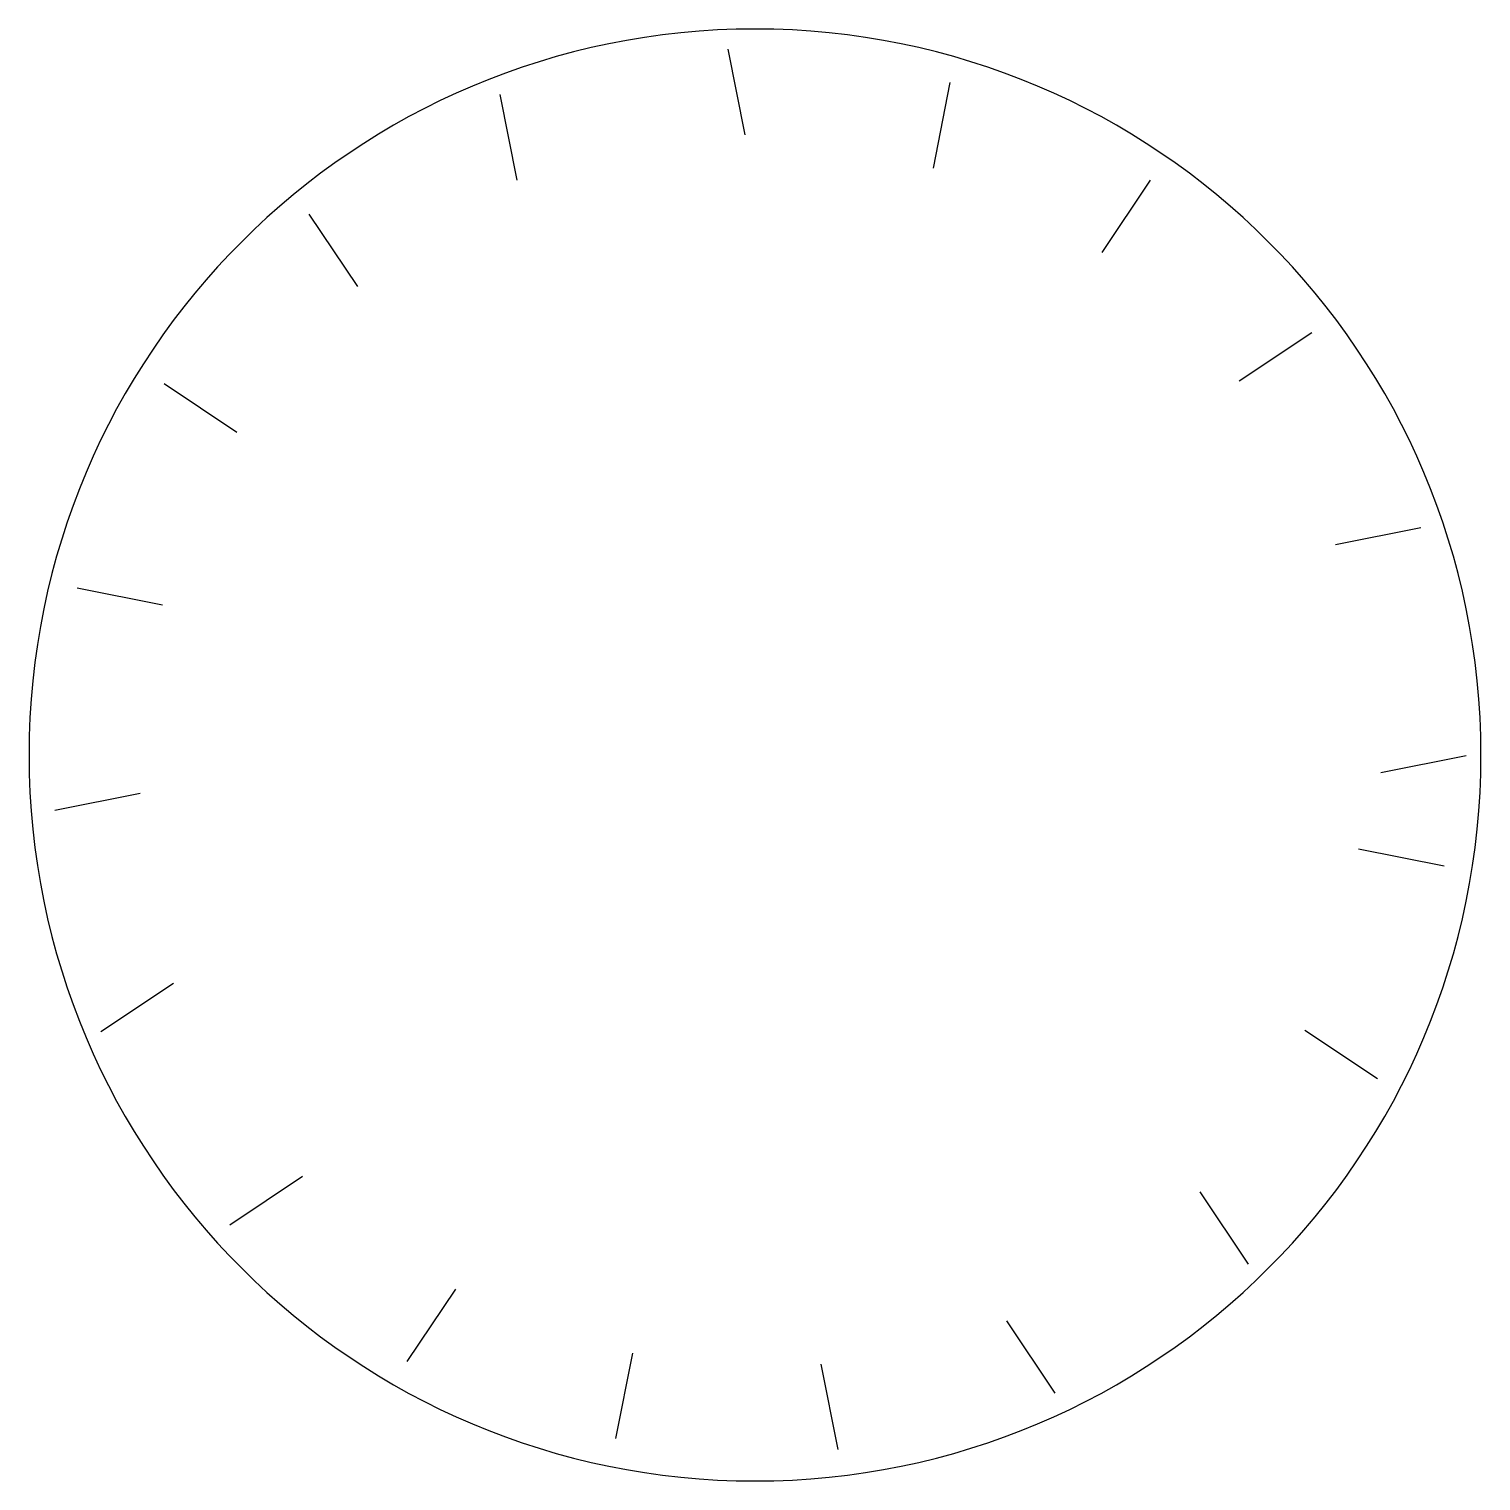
# Model space of a CAD drawing. Header units: millimetres. Extents: x 0 to 50, y 0 to 50.
import ezdxf

# ---------------------------------------------------------------- set-up
doc = ezdxf.new("R2010")
doc.units = ezdxf.units.MM
doc.layers.add('CUT', color=1, linetype='CONTINUOUS')
doc.layers.add('HALFCUT', color=6, linetype='CONTINUOUS')

msp = doc.modelspace()

# ---------------------------------------------------------------- linework, layer by layer
at = {"layer": 'CUT'}
for start, end in [(90, 180), (0, 90), (180, 270), (270, 0)]:
    msp.add_arc((25, 25), 25, start, end, dxfattribs=at)
at = {"layer": 'HALFCUT'}
for p, q in [((24.064, 49.304), (24.649, 46.362)), ((31.715, 48.155), (31.13, 45.212)), ((16.217, 47.743), (16.803, 44.801)), ((38.606, 44.797), (36.939, 42.303)), ((9.641, 43.626), (11.308, 41.131)), ((44.171, 39.542), (41.677, 37.876)), ((4.657, 37.789), (7.152, 36.123)), ((47.935, 32.82), (44.992, 32.234)), ((1.654, 30.752), (4.596, 30.166)), ((49.496, 24.973), (46.553, 24.388)), ((0.888, 23.101), (3.83, 23.686)), ((48.729, 21.174), (45.787, 21.76)), ((2.475, 15.477), (4.97, 17.143)), ((46.434, 13.844), (43.939, 15.51)), ((6.92, 8.825), (9.414, 10.492)), ((41.992, 7.465), (40.325, 9.96)), ((13.027, 4.112), (14.694, 6.606)), ((35.34, 3.021), (33.673, 5.515)), ((20.211, 1.462), (20.797, 4.405)), ((27.863, 1.079), (27.277, 4.022))]:
    msp.add_line(p, q, dxfattribs=at)

doc.saveas('drawing.dxf')
